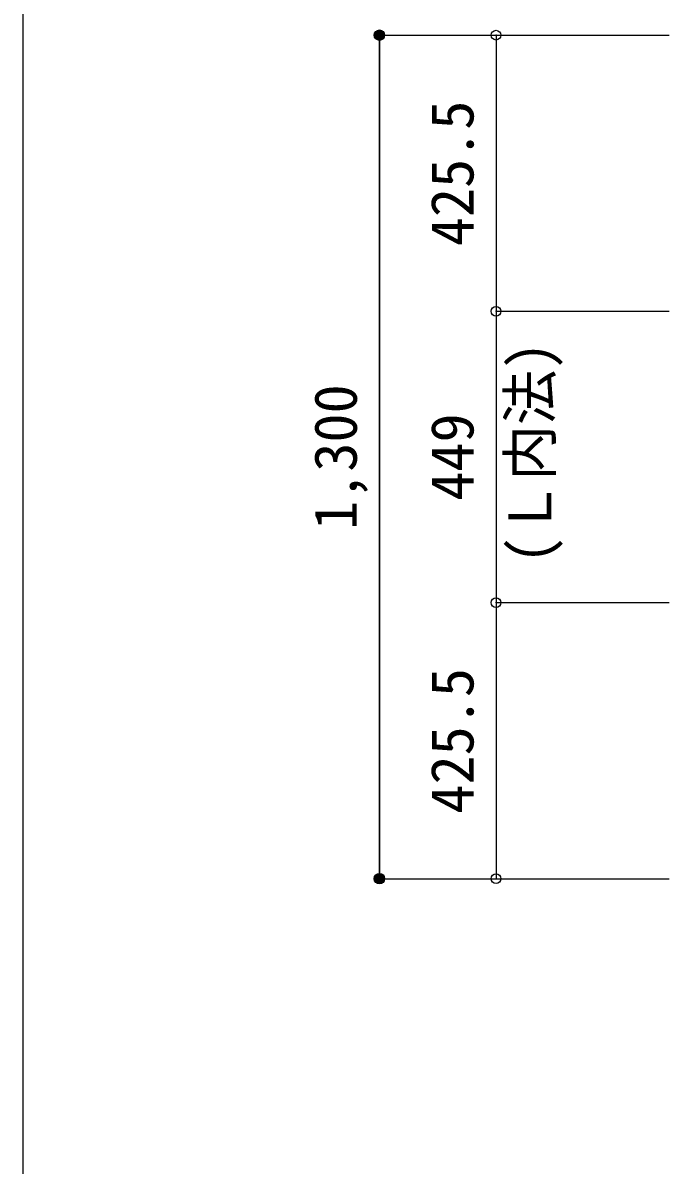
# Model space of a CAD drawing. Units: millimetres at full size, sheet at 1:30. Extents: x -5973 to 5954, y -4195 to 4201.
# Drawn here: x -5973 to -4976, y 1432 to 3192 of the extents above; entities that cross this region are included whole.
import ezdxf
from ezdxf.enums import TextEntityAlignment as Align

# ---------------------------------------------------------------- set-up
doc = ezdxf.new("R2010")
doc.units = ezdxf.units.MM
doc.header["$LTSCALE"] = 30
doc.header["$PDMODE"] = 32
doc.header["$PDSIZE"] = 15
for name, color, linetype in [('0-7_文字', 4, 'Continuous'), ('0-D_寸法', 4, 'Continuous'), ('F-0_枠', 6, 'Continuous')]:
    doc.layers.add(name, color=color, linetype=linetype)
doc.styles.add('ＭＳ ゴシック', font='')
doc.styles.get('ＭＳ ゴシック').set_extended_font_data('MS Gothic')

msp = doc.modelspace()

# ---------------------------------------------------------------- linework, layer by layer
at = {"layer": '0-D_寸法'}
for p, q in [((-5422.84, 3173.3), (-5422.84, 1873.3)), ((-5422.84, 3173.3), (-5242.84, 3173.3)), ((-5422.84, 3173.3), (-5242.84, 3173.3)), ((-5422.84, 1873.3), (-5422.84, 3173.3)), ((-5242.84, 3173.3), (-5242.84, 2747.8)), ((-5242.84, 3173.3), (-4975.8, 3173.3)), ((-5242.84, 2747.8), (-4975.8, 2747.8)), ((-5242.84, 2747.8), (-5242.84, 2298.8)), ((-5242.84, 2298.8), (-4975.8, 2298.8)), ((-5242.84, 2298.8), (-5242.84, 1873.3)), ((-5422.84, 1873.3), (-5242.84, 1873.3)), ((-5242.84, 1873.3), (-4975.8, 1873.3)), ((-5242.84, 1873.3), (-4975.8, 1873.3))]:
    msp.add_line(p, q, dxfattribs=at)
for centre, radius in [((-5422.84, 3173.3), 8), ((-5422.84, 3173.3), 7.2), ((-5422.84, 3173.3), 6.4), ((-5422.84, 3173.3), 5.6), ((-5422.84, 3173.3), 4.8), ((-5422.84, 3173.3), 4), ((-5422.84, 3173.3), 3.2), ((-5422.84, 3173.3), 2.4), ((-5422.84, 3173.3), 1.6), ((-5422.84, 3173.3), 0.8), ((-5422.84, 1873.3), 8), ((-5422.84, 1873.3), 7.2), ((-5422.84, 1873.3), 6.4), ((-5422.84, 1873.3), 5.6), ((-5422.84, 1873.3), 4.8), ((-5422.84, 1873.3), 4), ((-5422.84, 1873.3), 3.2), ((-5422.84, 1873.3), 2.4), ((-5422.84, 1873.3), 1.6), ((-5422.84, 1873.3), 0.8)]:
    msp.add_circle(centre, radius, dxfattribs=at)
at = {"layer": '0-D_寸法', "color": 7}
for p in [(-5422.84, 3173.3), (-5242.84, 3173.3), (-5242.84, 2747.8), (-5242.84, 2298.8), (-5422.84, 1873.3), (-5242.84, 1873.3)]:
    msp.add_point(p, dxfattribs=at)
at = {"layer": 'F-0_枠'}
msp.add_line((-5972.88, 4201.15), (-5972.88, -4195.24), dxfattribs=at)

# ---------------------------------------------------------------- texts
at = {"layer": '0-7_文字', "style": 'ＭＳ ゴシック', "width": 0.95}
msp.add_text('(Ｌ内法)', height=65.98, rotation=90, dxfattribs=at).set_placement((-5137.78, 2358.7), align=Align.BOTTOM_LEFT)
at = {"layer": '0-D_寸法', "style": 'ＭＳ ゴシック'}
for s, p in [('425.5', (-5257.84, 2848.05)), ('1,300', (-5437.84, 2410.8)), ('449', (-5257.84, 2455.8)), ('425.5', (-5257.84, 1973.55))]:
    msp.add_text(s, height=65.98, rotation=90, dxfattribs=at).set_placement(p, align=Align.BOTTOM_LEFT)

doc.saveas('drawing.dxf')
